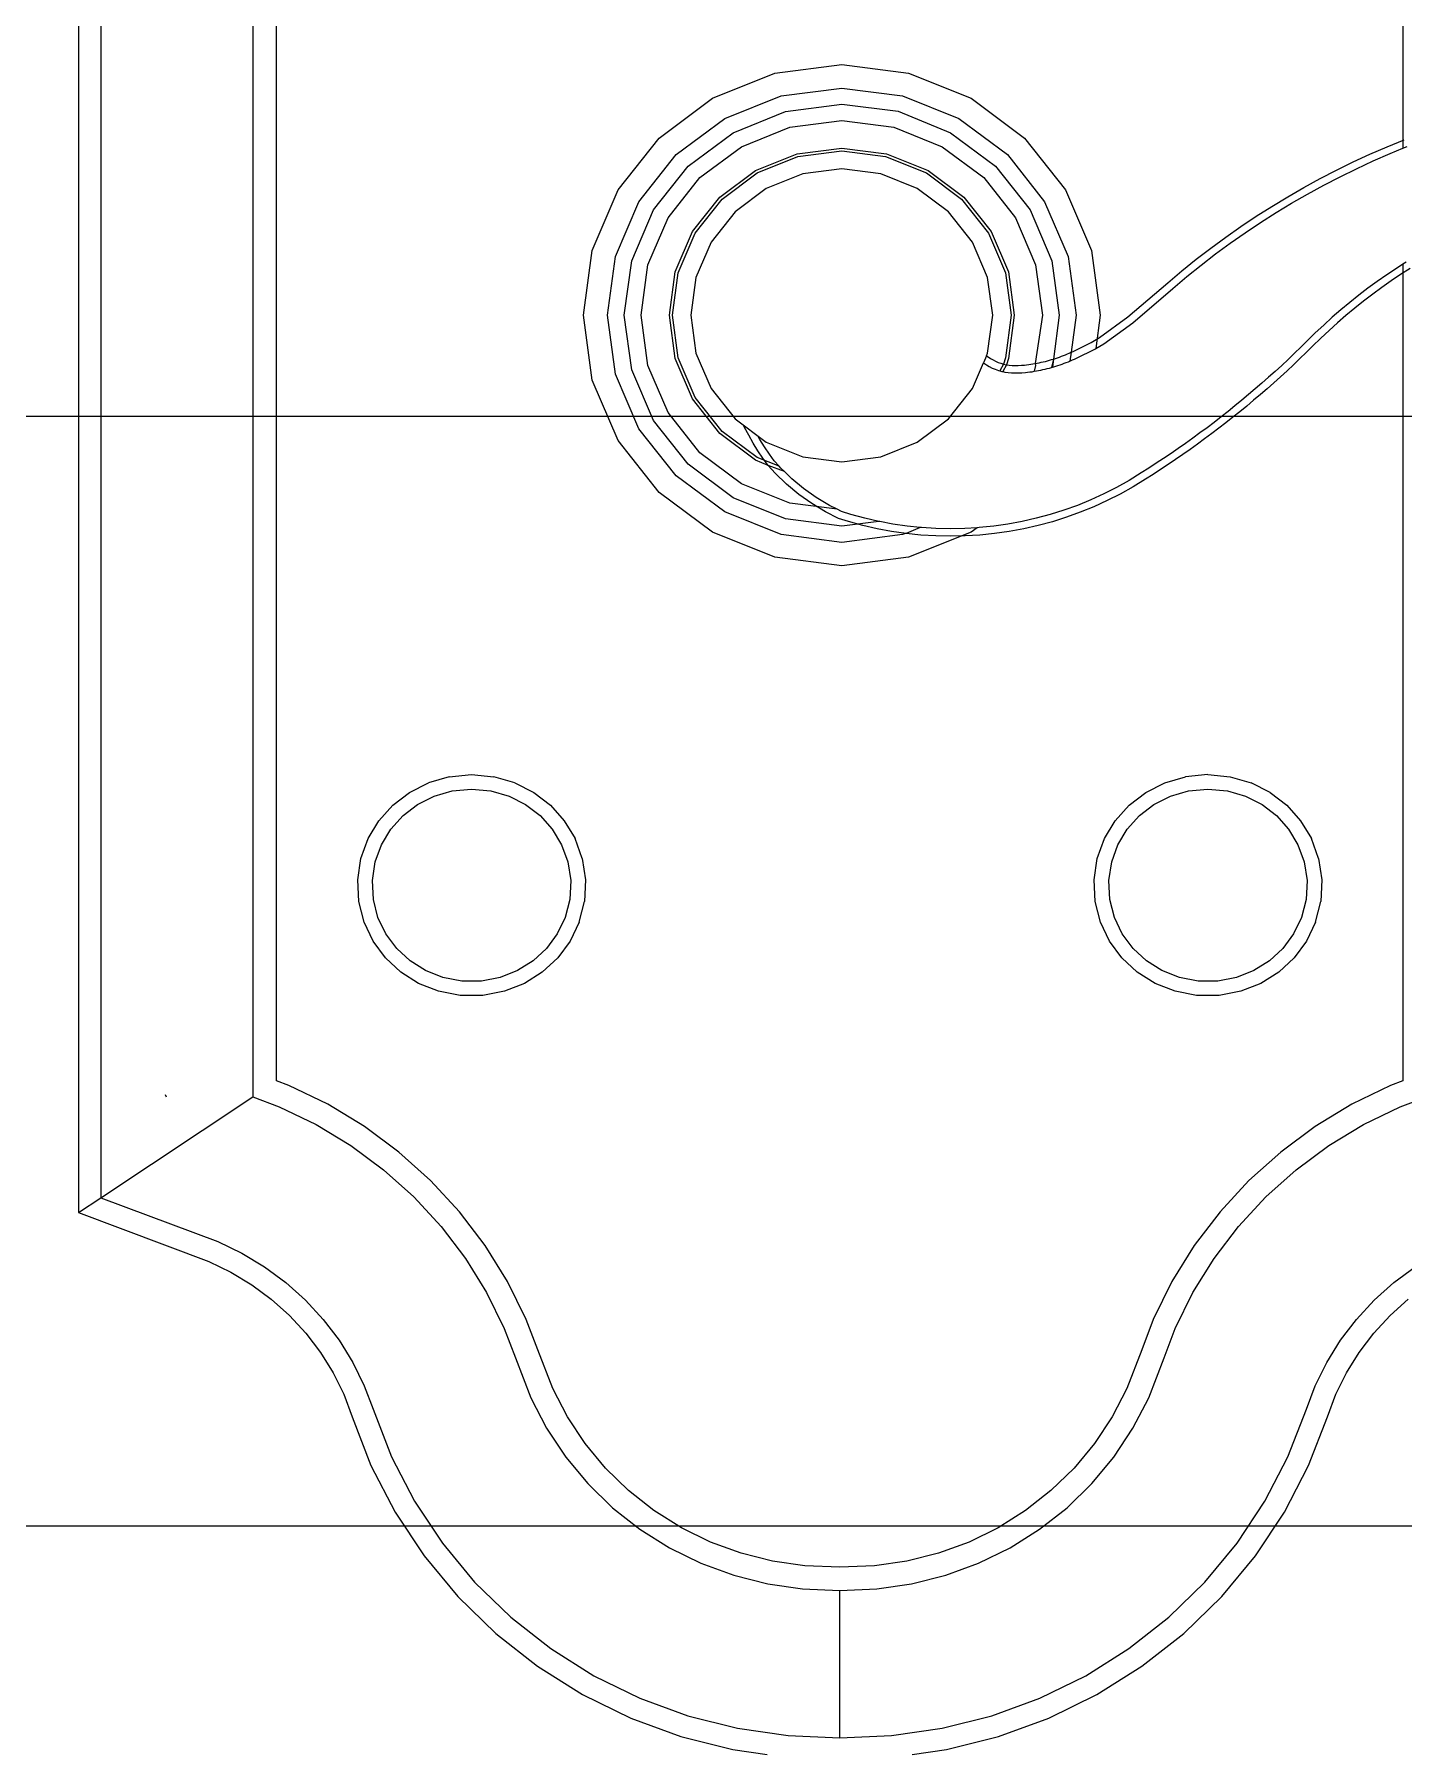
# Model space of a CAD drawing. Header units: inches. Extents: x -5142662 to -4941318, y -3361958 to -3160563.
# Drawn here: x -5011254.201 to -5011251.734, y -3261591.621 to -3261588.521 of the extents above; entities that cross this region are included whole.
import ezdxf

# ---------------------------------------------------------------- set-up
doc = ezdxf.new("R2010")
doc.units = ezdxf.units.IN
doc.header["$LTSCALE"] = 2
doc.header["$MEASUREMENT"] = 0
doc.layers.get('0').update_dxf_attribs({"linetype": 'CONTINUOUS'})
doc.layers.add('window', color=4, linetype='CONTINUOUS', lineweight=13)

msp = doc.modelspace()

# ---------------------------------------------------------------- linework, layer by layer
at = {"ltscale": 0.5}
for p, q in [((-5011631.4351, -3261589.2089), (-5011206.7568, -3261589.2089)), ((-5011609.5154, -3261591.2089), (-5011206.7568, -3261591.2089))]:
    msp.add_line(p, q, dxfattribs=at)
at = {"layer": 'window'}
for p, q in [((-5011254.1213, -3261582.423), (-5011254.1213, -3261590.6446)), ((-5011254.0809, -3261582.4499), (-5011254.0809, -3261590.6177)), ((-5011253.8075, -3261582.6317), (-5011253.8075, -3261590.4359)), ((-5011253.7645, -3261590.4073), (-5011253.7645, -3261582.6603)), ((-5011251.735, -3261582.6603), (-5011251.735, -3261588.7264)), ((-5011252.8666, -3261588.591), (-5011252.7461, -3261588.5756)), ((-5011252.7461, -3261588.5756), (-5011252.6256, -3261588.591)), ((-5011252.9789, -3261588.6361), (-5011252.8666, -3261588.591)), ((-5011252.6256, -3261588.591), (-5011252.5132, -3261588.6361)), ((-5011253.0753, -3261588.7079), (-5011252.9789, -3261588.6361)), ((-5011252.9571, -3261588.6727), (-5011252.8553, -3261588.6318)), ((-5011252.8553, -3261588.6318), (-5011252.7461, -3261588.6179)), ((-5011252.7461, -3261588.6179), (-5011252.6368, -3261588.6318)), ((-5011252.6368, -3261588.6318), (-5011252.5351, -3261588.6727)), ((-5011252.5132, -3261588.6361), (-5011252.4168, -3261588.7079)), ((-5011252.9419, -3261588.6983), (-5011252.8474, -3261588.6603)), ((-5011252.8474, -3261588.6603), (-5011252.7461, -3261588.6467)), ((-5011252.7461, -3261588.6467), (-5011252.6445, -3261588.6597)), ((-5011252.6445, -3261588.6597), (-5011252.5503, -3261588.6983)), ((-5011253.0445, -3261588.7378), (-5011252.9571, -3261588.6727)), ((-5011253.023, -3261588.7587), (-5011252.9419, -3261588.6983)), ((-5011252.9268, -3261588.7235), (-5011252.8396, -3261588.6885)), ((-5011252.8396, -3261588.6885), (-5011252.7461, -3261588.6765)), ((-5011252.7461, -3261588.6765), (-5011252.6525, -3261588.6885)), ((-5011252.6525, -3261588.6885), (-5011252.5653, -3261588.7235)), ((-5011252.5503, -3261588.6983), (-5011252.4692, -3261588.7587)), ((-5011252.5351, -3261588.6727), (-5011252.4477, -3261588.7378)), ((-5011253.1493, -3261588.8014), (-5011253.0753, -3261588.7079)), ((-5011253.0017, -3261588.7793), (-5011252.9268, -3261588.7235)), ((-5011252.8265, -3261588.7362), (-5011252.7461, -3261588.7259)), ((-5011252.8251, -3261588.7413), (-5011252.7461, -3261588.7312)), ((-5011252.7461, -3261588.7259), (-5011252.6657, -3261588.7362)), ((-5011252.7461, -3261588.7312), (-5011252.6671, -3261588.7413)), ((-5011252.5653, -3261588.7235), (-5011252.4904, -3261588.7793)), ((-5011252.4168, -3261588.7079), (-5011252.3428, -3261588.8014)), ((-5011251.7944, -3261588.737), (-5011251.7637, -3261588.7236)), ((-5011251.7637, -3261588.7236), (-5011251.7327, -3261588.7109)), ((-5011251.7581, -3261588.736), (-5011251.735, -3261588.7264)), ((-5011251.735, -3261588.7264), (-5011251.7274, -3261588.7234)), ((-5011253.1116, -3261588.8226), (-5011253.0445, -3261588.7378)), ((-5011253.0852, -3261588.8373), (-5011253.023, -3261588.7587)), ((-5011252.9014, -3261588.7663), (-5011252.8265, -3261588.7362)), ((-5011252.8987, -3261588.7709), (-5011252.8251, -3261588.7413)), ((-5011252.6671, -3261588.7413), (-5011252.5935, -3261588.7709)), ((-5011252.6657, -3261588.7362), (-5011252.5907, -3261588.7663)), ((-5011252.4692, -3261588.7587), (-5011252.4069, -3261588.8373)), ((-5011252.4477, -3261588.7378), (-5011252.3806, -3261588.8226)), ((-5011251.8548, -3261588.7658), (-5011251.8247, -3261588.7511)), ((-5011251.8483, -3261588.7777), (-5011251.8186, -3261588.7632)), ((-5011251.8247, -3261588.7511), (-5011251.7944, -3261588.737)), ((-5011251.8186, -3261588.7632), (-5011251.7885, -3261588.7492)), ((-5011251.7885, -3261588.7492), (-5011251.7581, -3261588.736)), ((-5011253.0592, -3261588.8519), (-5011253.0017, -3261588.7793)), ((-5011252.9658, -3261588.8142), (-5011252.9014, -3261588.7663)), ((-5011252.9619, -3261588.818), (-5011252.8987, -3261588.7709)), ((-5011252.8165, -3261588.7724), (-5011252.8821, -3261588.7987)), ((-5011252.7461, -3261588.7634), (-5011252.8165, -3261588.7724)), ((-5011252.6757, -3261588.7724), (-5011252.7461, -3261588.7634)), ((-5011252.61, -3261588.7987), (-5011252.6757, -3261588.7724)), ((-5011252.5935, -3261588.7709), (-5011252.5303, -3261588.818)), ((-5011252.5907, -3261588.7663), (-5011252.5264, -3261588.8142)), ((-5011252.4904, -3261588.7793), (-5011252.433, -3261588.8519)), ((-5011251.9138, -3261588.7972), (-5011251.8844, -3261588.7811)), ((-5011251.9068, -3261588.8088), (-5011251.8778, -3261588.793)), ((-5011251.8844, -3261588.7811), (-5011251.8548, -3261588.7658)), ((-5011251.8778, -3261588.793), (-5011251.8483, -3261588.7777)), ((-5011253.1958, -3261588.9104), (-5011253.1493, -3261588.8014)), ((-5011253.1537, -3261588.9213), (-5011253.1116, -3261588.8226)), ((-5011253.0151, -3261588.8766), (-5011252.9658, -3261588.8142)), ((-5011253.0103, -3261588.8793), (-5011252.9619, -3261588.818)), ((-5011252.8821, -3261588.7987), (-5011252.9384, -3261588.8407)), ((-5011252.5537, -3261588.8407), (-5011252.61, -3261588.7987)), ((-5011252.5303, -3261588.818), (-5011252.4818, -3261588.8793)), ((-5011252.5264, -3261588.8142), (-5011252.477, -3261588.8766)), ((-5011252.3806, -3261588.8226), (-5011252.3384, -3261588.9213)), ((-5011252.3428, -3261588.8014), (-5011252.2963, -3261588.9104)), ((-5011251.9712, -3261588.8311), (-5011251.9427, -3261588.8138)), ((-5011251.9427, -3261588.8138), (-5011251.9138, -3261588.7972)), ((-5011251.9355, -3261588.8253), (-5011251.9068, -3261588.8088)), ((-5011253.1243, -3261588.929), (-5011253.0852, -3261588.8373)), ((-5011253.0953, -3261588.9365), (-5011253.0592, -3261588.8519)), ((-5011252.9384, -3261588.8407), (-5011252.9817, -3261588.8953)), ((-5011252.5105, -3261588.8953), (-5011252.5537, -3261588.8407)), ((-5011252.433, -3261588.8519), (-5011252.3968, -3261588.9365)), ((-5011252.4069, -3261588.8373), (-5011252.3678, -3261588.929)), ((-5011252.0271, -3261588.8675), (-5011251.9994, -3261588.849)), ((-5011251.9994, -3261588.849), (-5011251.9712, -3261588.8311)), ((-5011251.9916, -3261588.8602), (-5011251.9637, -3261588.8424)), ((-5011251.9637, -3261588.8424), (-5011251.9355, -3261588.8253)), ((-5011253.0462, -3261588.9493), (-5011253.0151, -3261588.8766)), ((-5011253.0408, -3261588.9507), (-5011253.0103, -3261588.8793)), ((-5011252.4818, -3261588.8793), (-5011252.4513, -3261588.9507)), ((-5011252.477, -3261588.8766), (-5011252.446, -3261588.9493)), ((-5011252.0812, -3261588.9062), (-5011252.0544, -3261588.8865)), ((-5011252.0544, -3261588.8865), (-5011252.0271, -3261588.8675)), ((-5011252.0461, -3261588.8974), (-5011252.0191, -3261588.8785)), ((-5011252.0191, -3261588.8785), (-5011251.9916, -3261588.8602)), ((-5011253.2117, -3261589.0273), (-5011253.1958, -3261588.9104)), ((-5011252.9817, -3261588.8953), (-5011253.0088, -3261588.959)), ((-5011252.4833, -3261588.959), (-5011252.5105, -3261588.8953)), ((-5011252.2963, -3261588.9104), (-5011252.2804, -3261589.0273)), ((-5011252.1076, -3261588.9265), (-5011252.0812, -3261588.9062)), ((-5011252.0988, -3261588.937), (-5011252.0727, -3261588.9169)), ((-5011252.0727, -3261588.9169), (-5011252.0461, -3261588.8974)), ((-5011253.1681, -3261589.0273), (-5011253.1537, -3261588.9213)), ((-5011253.1384, -3261589.0273), (-5011253.1243, -3261588.929)), ((-5011253.1076, -3261589.0273), (-5011253.0953, -3261588.9365)), ((-5011252.3968, -3261588.9365), (-5011252.3845, -3261589.0273)), ((-5011252.3678, -3261588.929), (-5011252.3545, -3261589.0273)), ((-5011252.3384, -3261588.9213), (-5011252.324, -3261589.0273)), ((-5011252.1588, -3261588.9687), (-5011252.1335, -3261588.9473)), ((-5011252.1335, -3261588.9473), (-5011252.1076, -3261588.9265)), ((-5011252.1245, -3261588.9576), (-5011252.0988, -3261588.937)), ((-5011251.7469, -3261588.9428), (-5011251.7642, -3261588.9544)), ((-5011251.735, -3261588.9351), (-5011251.7469, -3261588.9428)), ((-5011251.7218, -3261588.9428), (-5011251.7391, -3261588.9539)), ((-5011251.7294, -3261588.9315), (-5011251.735, -3261588.9351)), ((-5011251.735, -3261588.9351), (-5011251.735, -3261590.4073)), ((-5011253.0567, -3261589.0273), (-5011253.0462, -3261588.9493)), ((-5011253.0512, -3261589.0273), (-5011253.0408, -3261588.9507)), ((-5011253.0088, -3261588.959), (-5011253.0181, -3261589.0273)), ((-5011252.474, -3261589.0273), (-5011252.4833, -3261588.959)), ((-5011252.4513, -3261588.9507), (-5011252.4409, -3261589.0273)), ((-5011252.446, -3261588.9493), (-5011252.4354, -3261589.0273)), ((-5011252.2305, -3261589.0304), (-5011252.1588, -3261588.9687)), ((-5011252.2217, -3261589.0409), (-5011252.1497, -3261588.9788)), ((-5011252.1497, -3261588.9788), (-5011252.1245, -3261588.9576)), ((-5011251.798, -3261588.9786), (-5011251.8145, -3261588.9912)), ((-5011251.7812, -3261588.9663), (-5011251.798, -3261588.9786)), ((-5011251.773, -3261588.9772), (-5011251.7895, -3261588.9893)), ((-5011251.7642, -3261588.9544), (-5011251.7812, -3261588.9663)), ((-5011251.7562, -3261588.9654), (-5011251.773, -3261588.9772)), ((-5011251.7391, -3261588.9539), (-5011251.7562, -3261588.9654)), ((-5011251.8308, -3261589.0042), (-5011251.8467, -3261589.0174)), ((-5011251.8145, -3261588.9912), (-5011251.8308, -3261589.0042)), ((-5011251.8058, -3261589.0017), (-5011251.8218, -3261589.0145)), ((-5011251.7895, -3261588.9893), (-5011251.8058, -3261589.0017)), ((-5011253.1958, -3261589.1442), (-5011253.2117, -3261589.0273)), ((-5011253.1537, -3261589.1332), (-5011253.1681, -3261589.0273)), ((-5011253.1243, -3261589.1256), (-5011253.1384, -3261589.0273)), ((-5011253.0953, -3261589.1181), (-5011253.1076, -3261589.0273)), ((-5011253.0462, -3261589.1053), (-5011253.0567, -3261589.0273)), ((-5011253.0408, -3261589.1039), (-5011253.0512, -3261589.0273)), ((-5011253.0181, -3261589.0273), (-5011253.0088, -3261589.0956)), ((-5011252.4833, -3261589.0956), (-5011252.474, -3261589.0273)), ((-5011252.4409, -3261589.0273), (-5011252.4513, -3261589.1039)), ((-5011252.4354, -3261589.0273), (-5011252.446, -3261589.1053)), ((-5011252.3845, -3261589.0273), (-5011252.3979, -3261589.1144)), ((-5011252.3545, -3261589.0273), (-5011252.3647, -3261589.1062)), ((-5011252.324, -3261589.0273), (-5011252.3327, -3261589.0941)), ((-5011252.2804, -3261589.0273), (-5011252.2886, -3261589.0873)), ((-5011252.2818, -3261589.0676), (-5011252.2305, -3261589.0304)), ((-5011252.2741, -3261589.0789), (-5011252.2217, -3261589.0409)), ((-5011251.8624, -3261589.031), (-5011251.8778, -3261589.0449)), ((-5011251.853, -3261589.041), (-5011251.8682, -3261589.0547)), ((-5011251.8467, -3261589.0174), (-5011251.8624, -3261589.031)), ((-5011251.8376, -3261589.0276), (-5011251.853, -3261589.041)), ((-5011251.8218, -3261589.0145), (-5011251.8376, -3261589.0276)), ((-5011252.297, -3261589.0765), (-5011252.2818, -3261589.0676)), ((-5011251.8929, -3261589.0591), (-5011251.9077, -3261589.0736)), ((-5011251.8831, -3261589.0687), (-5011251.8978, -3261589.083)), ((-5011251.8778, -3261589.0449), (-5011251.8929, -3261589.0591)), ((-5011251.8682, -3261589.0547), (-5011251.8831, -3261589.0687)), ((-5011253.0103, -3261589.1753), (-5011253.0408, -3261589.1039)), ((-5011253.0088, -3261589.0956), (-5011252.9817, -3261589.1592)), ((-5011252.4853, -3261589.1002), (-5011252.4905, -3261589.1133)), ((-5011252.4853, -3261589.1002), (-5011252.4833, -3261589.0956)), ((-5011252.4853, -3261589.1002), (-5011252.4822, -3261589.1025)), ((-5011252.4822, -3261589.1025), (-5011252.478, -3261589.1053)), ((-5011252.4513, -3261589.1039), (-5011252.4545, -3261589.1153)), ((-5011252.361, -3261589.1051), (-5011252.3574, -3261589.1039)), ((-5011252.3574, -3261589.1039), (-5011252.3539, -3261589.1026)), ((-5011252.3539, -3261589.1026), (-5011252.3503, -3261589.1013)), ((-5011252.3503, -3261589.1013), (-5011252.3467, -3261589.1)), ((-5011252.3467, -3261589.1), (-5011252.3432, -3261589.0986)), ((-5011252.3432, -3261589.0986), (-5011252.3397, -3261589.0971)), ((-5011252.3397, -3261589.0971), (-5011252.3362, -3261589.0956)), ((-5011252.3362, -3261589.0956), (-5011252.3327, -3261589.0941)), ((-5011252.3327, -3261589.0941), (-5011252.3353, -3261589.1099)), ((-5011252.3327, -3261589.0941), (-5011252.3294, -3261589.0925)), ((-5011252.3294, -3261589.0925), (-5011252.297, -3261589.0765)), ((-5011252.3232, -3261589.1046), (-5011252.2903, -3261589.0883)), ((-5011252.2903, -3261589.0883), (-5011252.2886, -3261589.0873)), ((-5011252.2886, -3261589.0873), (-5011252.2741, -3261589.0789)), ((-5011251.9304, -3261589.0958), (-5011251.9419, -3261589.1068)), ((-5011251.919, -3261589.0848), (-5011251.9304, -3261589.0958)), ((-5011251.9091, -3261589.0942), (-5011251.9206, -3261589.1054)), ((-5011251.9077, -3261589.0736), (-5011251.919, -3261589.0848)), ((-5011251.8978, -3261589.083), (-5011251.9091, -3261589.0942)), ((-5011253.1116, -3261589.232), (-5011253.1537, -3261589.1332)), ((-5011253.0852, -3261589.2172), (-5011253.1243, -3261589.1256)), ((-5011253.0592, -3261589.2027), (-5011253.0953, -3261589.1181)), ((-5011253.0151, -3261589.178), (-5011253.0462, -3261589.1053)), ((-5011252.5105, -3261589.1592), (-5011252.4905, -3261589.1133)), ((-5011252.4905, -3261589.1133), (-5011252.4855, -3261589.1167)), ((-5011252.4855, -3261589.1167), (-5011252.4804, -3261589.1197)), ((-5011252.4804, -3261589.1197), (-5011252.475, -3261589.1224)), ((-5011252.478, -3261589.1053), (-5011252.4736, -3261589.1079)), ((-5011252.475, -3261589.1224), (-5011252.4695, -3261589.1247)), ((-5011252.4736, -3261589.1079), (-5011252.469, -3261589.1102)), ((-5011252.4695, -3261589.1247), (-5011252.4638, -3261589.1267)), ((-5011252.469, -3261589.1102), (-5011252.4643, -3261589.1122)), ((-5011252.4643, -3261589.1122), (-5011252.4595, -3261589.1139)), ((-5011252.4638, -3261589.1267), (-5011252.4613, -3261589.1274)), ((-5011252.4545, -3261589.1153), (-5011252.4613, -3261589.1274)), ((-5011252.4613, -3261589.1274), (-5011252.458, -3261589.1284)), ((-5011252.4595, -3261589.1139), (-5011252.4545, -3261589.1153)), ((-5011252.458, -3261589.1284), (-5011252.456, -3261589.1288)), ((-5011252.4495, -3261589.1164), (-5011252.456, -3261589.1288)), ((-5011252.456, -3261589.1288), (-5011252.4521, -3261589.1297)), ((-5011252.4545, -3261589.1153), (-5011252.4495, -3261589.1164)), ((-5011252.4521, -3261589.1297), (-5011252.4462, -3261589.1306)), ((-5011252.446, -3261589.1053), (-5011252.4495, -3261589.1164)), ((-5011252.4495, -3261589.1164), (-5011252.4444, -3261589.1172)), ((-5011252.4462, -3261589.1306), (-5011252.4402, -3261589.1311)), ((-5011252.4444, -3261589.1172), (-5011252.4393, -3261589.1177)), ((-5011252.4402, -3261589.1311), (-5011252.4341, -3261589.1313)), ((-5011252.4393, -3261589.1177), (-5011252.4342, -3261589.1178)), ((-5011252.4342, -3261589.1178), (-5011252.4284, -3261589.1176)), ((-5011252.4341, -3261589.1313), (-5011252.4281, -3261589.1311)), ((-5011252.4284, -3261589.1176), (-5011252.4223, -3261589.1175)), ((-5011252.4281, -3261589.1311), (-5011252.4217, -3261589.131)), ((-5011252.4223, -3261589.1175), (-5011252.4166, -3261589.1171)), ((-5011252.4217, -3261589.131), (-5011252.4152, -3261589.1305)), ((-5011252.4166, -3261589.1171), (-5011252.413, -3261589.1167)), ((-5011252.4152, -3261589.1305), (-5011252.4112, -3261589.1301)), ((-5011252.413, -3261589.1167), (-5011252.4092, -3261589.1162)), ((-5011252.4112, -3261589.1301), (-5011252.4073, -3261589.1295)), ((-5011252.4092, -3261589.1162), (-5011252.4055, -3261589.1156)), ((-5011252.4073, -3261589.1295), (-5011252.4033, -3261589.129)), ((-5011252.4055, -3261589.1156), (-5011252.4017, -3261589.115)), ((-5011252.4033, -3261589.129), (-5011252.4014, -3261589.1286)), ((-5011252.4017, -3261589.115), (-5011252.3979, -3261589.1144)), ((-5011252.4014, -3261589.1286), (-5011252.3993, -3261589.1283)), ((-5011252.3968, -3261589.1181), (-5011252.3993, -3261589.1283)), ((-5011252.3993, -3261589.1283), (-5011252.3954, -3261589.1276)), ((-5011252.3979, -3261589.1144), (-5011252.3942, -3261589.1137)), ((-5011252.3979, -3261589.1144), (-5011252.3968, -3261589.1181)), ((-5011252.3954, -3261589.1276), (-5011252.3915, -3261589.1269)), ((-5011252.3942, -3261589.1137), (-5011252.3905, -3261589.1129)), ((-5011252.3915, -3261589.1269), (-5011252.3875, -3261589.1261)), ((-5011252.3905, -3261589.1129), (-5011252.3867, -3261589.1121)), ((-5011252.3875, -3261589.1261), (-5011252.3836, -3261589.1253)), ((-5011252.3867, -3261589.1121), (-5011252.383, -3261589.1113)), ((-5011252.3836, -3261589.1253), (-5011252.3797, -3261589.1244)), ((-5011252.383, -3261589.1113), (-5011252.3793, -3261589.1104)), ((-5011252.3797, -3261589.1244), (-5011252.3758, -3261589.1234)), ((-5011252.3793, -3261589.1104), (-5011252.3756, -3261589.1094)), ((-5011252.3758, -3261589.1234), (-5011252.372, -3261589.1224)), ((-5011252.3756, -3261589.1094), (-5011252.372, -3261589.1084)), ((-5011252.372, -3261589.1084), (-5011252.3683, -3261589.1073)), ((-5011252.372, -3261589.1224), (-5011252.3681, -3261589.1213)), ((-5011252.3683, -3261589.1073), (-5011252.3647, -3261589.1062)), ((-5011252.3647, -3261589.1062), (-5011252.3681, -3261589.1213)), ((-5011252.3681, -3261589.1213), (-5011252.3664, -3261589.1209)), ((-5011252.3647, -3261589.1062), (-5011252.3664, -3261589.1209)), ((-5011252.3664, -3261589.1209), (-5011252.3643, -3261589.1202)), ((-5011252.3647, -3261589.1062), (-5011252.361, -3261589.1051)), ((-5011252.3643, -3261589.1202), (-5011252.3604, -3261589.1191)), ((-5011252.3604, -3261589.1191), (-5011252.3566, -3261589.1179)), ((-5011252.3566, -3261589.1179), (-5011252.3528, -3261589.1166)), ((-5011252.3528, -3261589.1166), (-5011252.349, -3261589.1153)), ((-5011252.349, -3261589.1153), (-5011252.3453, -3261589.1139)), ((-5011252.3453, -3261589.1139), (-5011252.3416, -3261589.1125)), ((-5011252.3416, -3261589.1125), (-5011252.3378, -3261589.111)), ((-5011252.3378, -3261589.111), (-5011252.3353, -3261589.1099)), ((-5011252.3353, -3261589.1099), (-5011252.3342, -3261589.1095)), ((-5011252.3342, -3261589.1095), (-5011252.3305, -3261589.1079)), ((-5011252.3305, -3261589.1079), (-5011252.3268, -3261589.1063)), ((-5011252.3268, -3261589.1063), (-5011252.3232, -3261589.1046)), ((-5011251.9652, -3261589.1284), (-5011251.9771, -3261589.1391)), ((-5011251.9535, -3261589.1177), (-5011251.9652, -3261589.1284)), ((-5011251.9439, -3261589.1274), (-5011251.9557, -3261589.1383)), ((-5011251.9419, -3261589.1068), (-5011251.9535, -3261589.1177)), ((-5011251.9322, -3261589.1165), (-5011251.9439, -3261589.1274)), ((-5011251.9206, -3261589.1054), (-5011251.9322, -3261589.1165)), ((-5011253.1493, -3261589.2531), (-5011253.1958, -3261589.1442)), ((-5011252.9817, -3261589.1592), (-5011252.9384, -3261589.2139)), ((-5011252.5537, -3261589.2139), (-5011252.5105, -3261589.1592)), ((-5011252.001, -3261589.1601), (-5011252.0131, -3261589.1704)), ((-5011251.989, -3261589.1496), (-5011252.001, -3261589.1601)), ((-5011251.9797, -3261589.1597), (-5011251.9918, -3261589.1702)), ((-5011251.9771, -3261589.1391), (-5011251.989, -3261589.1496)), ((-5011251.9676, -3261589.149), (-5011251.9797, -3261589.1597)), ((-5011251.9557, -3261589.1383), (-5011251.9676, -3261589.149)), ((-5011252.9658, -3261589.2404), (-5011253.0151, -3261589.178)), ((-5011252.9619, -3261589.2366), (-5011253.0103, -3261589.1753)), ((-5011252.0377, -3261589.1907), (-5011252.0501, -3261589.2007)), ((-5011252.0254, -3261589.1806), (-5011252.0377, -3261589.1907)), ((-5011252.0164, -3261589.1909), (-5011252.0288, -3261589.2011)), ((-5011252.0131, -3261589.1704), (-5011252.0254, -3261589.1806)), ((-5011252.004, -3261589.1806), (-5011252.0164, -3261589.1909)), ((-5011251.9918, -3261589.1702), (-5011252.004, -3261589.1806)), ((-5011253.023, -3261589.2959), (-5011253.0852, -3261589.2172)), ((-5011253.0017, -3261589.2753), (-5011253.0592, -3261589.2027)), ((-5011252.9384, -3261589.2139), (-5011252.8821, -3261589.2558)), ((-5011252.9211, -3261589.2294), (-5011252.9231, -3261589.2253)), ((-5011252.61, -3261589.2558), (-5011252.5537, -3261589.2139)), ((-5011252.0753, -3261589.2204), (-5011252.088, -3261589.23)), ((-5011252.0627, -3261589.2106), (-5011252.0753, -3261589.2204)), ((-5011252.0539, -3261589.2211), (-5011252.0667, -3261589.2309)), ((-5011252.0501, -3261589.2007), (-5011252.0627, -3261589.2106)), ((-5011252.0413, -3261589.2111), (-5011252.0539, -3261589.2211)), ((-5011252.0288, -3261589.2011), (-5011252.0413, -3261589.2111)), ((-5011253.0753, -3261589.3467), (-5011253.1493, -3261589.2531)), ((-5011253.0445, -3261589.3168), (-5011253.1116, -3261589.232)), ((-5011252.9014, -3261589.2883), (-5011252.9658, -3261589.2404)), ((-5011252.8987, -3261589.2837), (-5011252.9619, -3261589.2366)), ((-5011252.9136, -3261589.2437), (-5011252.9211, -3261589.2294)), ((-5011252.9056, -3261589.2578), (-5011252.9136, -3261589.2437)), ((-5011252.8971, -3261589.2716), (-5011252.9056, -3261589.2578)), ((-5011252.8936, -3261589.2511), (-5011252.8973, -3261589.2445)), ((-5011252.8853, -3261589.2644), (-5011252.8936, -3261589.2511)), ((-5011252.8821, -3261589.2558), (-5011252.8165, -3261589.2822)), ((-5011252.6757, -3261589.2822), (-5011252.61, -3261589.2558)), ((-5011252.1267, -3261589.2582), (-5011252.1398, -3261589.2674)), ((-5011252.1137, -3261589.2489), (-5011252.1267, -3261589.2582)), ((-5011252.1008, -3261589.2395), (-5011252.1137, -3261589.2489)), ((-5011252.0924, -3261589.2503), (-5011252.1054, -3261589.2598)), ((-5011252.088, -3261589.23), (-5011252.1008, -3261589.2395)), ((-5011252.0795, -3261589.2407), (-5011252.0924, -3261589.2503)), ((-5011252.0667, -3261589.2309), (-5011252.0795, -3261589.2407)), ((-5011252.9268, -3261589.331), (-5011253.0017, -3261589.2753)), ((-5011252.8789, -3261589.2979), (-5011252.9014, -3261589.2883)), ((-5011252.859, -3261589.2996), (-5011252.8987, -3261589.2837)), ((-5011252.8881, -3261589.2851), (-5011252.8971, -3261589.2716)), ((-5011252.8789, -3261589.2979), (-5011252.8881, -3261589.2851)), ((-5011252.8766, -3261589.2775), (-5011252.8853, -3261589.2644)), ((-5011252.8679, -3261589.2896), (-5011252.8766, -3261589.2775)), ((-5011252.859, -3261589.2996), (-5011252.8679, -3261589.2896)), ((-5011252.8165, -3261589.2822), (-5011252.7461, -3261589.2912)), ((-5011252.7461, -3261589.2912), (-5011252.6757, -3261589.2822)), ((-5011252.1662, -3261589.2854), (-5011252.1795, -3261589.2942)), ((-5011252.1529, -3261589.2765), (-5011252.1662, -3261589.2854)), ((-5011252.1449, -3261589.2875), (-5011252.1583, -3261589.2965)), ((-5011252.1398, -3261589.2674), (-5011252.1529, -3261589.2765)), ((-5011252.1317, -3261589.2784), (-5011252.1449, -3261589.2875)), ((-5011252.1185, -3261589.2691), (-5011252.1317, -3261589.2784)), ((-5011252.1054, -3261589.2598), (-5011252.1185, -3261589.2691)), ((-5011252.9571, -3261589.3818), (-5011253.0445, -3261589.3168)), ((-5011252.9419, -3261589.3563), (-5011253.023, -3261589.2959)), ((-5011252.8664, -3261589.3119), (-5011252.8789, -3261589.2979)), ((-5011252.8495, -3261589.3091), (-5011252.8789, -3261589.2979)), ((-5011252.8457, -3261589.3318), (-5011252.8664, -3261589.3119)), ((-5011252.8562, -3261589.3027), (-5011252.859, -3261589.2996)), ((-5011252.8495, -3261589.3091), (-5011252.8562, -3261589.3027)), ((-5011252.8363, -3261589.3219), (-5011252.8495, -3261589.3091)), ((-5011252.2065, -3261589.3114), (-5011252.2284, -3261589.325)), ((-5011252.193, -3261589.3029), (-5011252.2065, -3261589.3114)), ((-5011252.1853, -3261589.3141), (-5011252.1989, -3261589.3228)), ((-5011252.1795, -3261589.2942), (-5011252.193, -3261589.3029)), ((-5011252.1718, -3261589.3054), (-5011252.1853, -3261589.3141)), ((-5011252.1583, -3261589.2965), (-5011252.1718, -3261589.3054)), ((-5011252.9789, -3261589.4185), (-5011253.0753, -3261589.3467)), ((-5011252.8396, -3261589.3661), (-5011252.9268, -3261589.331)), ((-5011252.8236, -3261589.3501), (-5011252.8457, -3261589.3318)), ((-5011252.8149, -3261589.3395), (-5011252.8363, -3261589.3219)), ((-5011252.8, -3261589.3668), (-5011252.8236, -3261589.3501)), ((-5011252.7923, -3261589.3556), (-5011252.8149, -3261589.3395)), ((-5011252.274, -3261589.3493), (-5011252.2976, -3261589.3601)), ((-5011252.251, -3261589.3376), (-5011252.274, -3261589.3493)), ((-5011252.2443, -3261589.3495), (-5011252.2678, -3261589.3614)), ((-5011252.2284, -3261589.325), (-5011252.251, -3261589.3376)), ((-5011252.2212, -3261589.3365), (-5011252.2443, -3261589.3495)), ((-5011252.1989, -3261589.3228), (-5011252.2212, -3261589.3365)), ((-5011252.8553, -3261589.4227), (-5011252.9571, -3261589.3818)), ((-5011252.8474, -3261589.3942), (-5011252.9419, -3261589.3563)), ((-5011252.7544, -3261589.377), (-5011252.8396, -3261589.3661)), ((-5011252.7753, -3261589.3817), (-5011252.8, -3261589.3668)), ((-5011252.7684, -3261589.3699), (-5011252.7923, -3261589.3556)), ((-5011252.7519, -3261589.3934), (-5011252.7753, -3261589.3817)), ((-5011252.7544, -3261589.377), (-5011252.7684, -3261589.3699)), ((-5011252.7465, -3261589.3809), (-5011252.7544, -3261589.377)), ((-5011252.7299, -3261589.3862), (-5011252.7465, -3261589.3809)), ((-5011252.346, -3261589.3787), (-5011252.3707, -3261589.3865)), ((-5011252.3216, -3261589.3699), (-5011252.346, -3261589.3787)), ((-5011252.3164, -3261589.3825), (-5011252.3414, -3261589.3915)), ((-5011252.2976, -3261589.3601), (-5011252.3216, -3261589.3699)), ((-5011252.2919, -3261589.3724), (-5011252.3164, -3261589.3825)), ((-5011252.2678, -3261589.3614), (-5011252.2919, -3261589.3724)), ((-5011252.7461, -3261589.4072), (-5011252.8474, -3261589.3942)), ((-5011252.7339, -3261589.3991), (-5011252.7519, -3261589.3934)), ((-5011252.6795, -3261589.3988), (-5011252.7461, -3261589.4072)), ((-5011252.7083, -3261589.4061), (-5011252.7339, -3261589.3991)), ((-5011252.7048, -3261589.393), (-5011252.7299, -3261589.3862)), ((-5011252.6824, -3261589.412), (-5011252.7083, -3261589.4061)), ((-5011252.6795, -3261589.3988), (-5011252.7048, -3261589.393)), ((-5011252.6563, -3261589.4169), (-5011252.6824, -3261589.412)), ((-5011252.6777, -3261589.3992), (-5011252.6795, -3261589.3988)), ((-5011252.654, -3261589.4036), (-5011252.6777, -3261589.3992)), ((-5011252.6282, -3261589.4073), (-5011252.654, -3261589.4036)), ((-5011252.6046, -3261589.4098), (-5011252.63, -3261589.4207)), ((-5011252.6046, -3261589.4098), (-5011252.6282, -3261589.4073)), ((-5011252.6023, -3261589.41), (-5011252.6046, -3261589.4098)), ((-5011252.5764, -3261589.4116), (-5011252.6023, -3261589.41)), ((-5011252.5503, -3261589.4122), (-5011252.5764, -3261589.4116)), ((-5011252.5243, -3261589.4117), (-5011252.5503, -3261589.4122)), ((-5011252.5023, -3261589.4103), (-5011252.5243, -3261589.4117)), ((-5011252.5023, -3261589.4103), (-5011252.5132, -3261589.4185)), ((-5011252.4983, -3261589.4101), (-5011252.5023, -3261589.4103)), ((-5011252.4724, -3261589.4075), (-5011252.4983, -3261589.4101)), ((-5011252.4467, -3261589.4038), (-5011252.4724, -3261589.4075)), ((-5011252.4211, -3261589.3991), (-5011252.4467, -3261589.4038)), ((-5011252.4182, -3261589.4123), (-5011252.4444, -3261589.4171)), ((-5011252.3958, -3261589.3933), (-5011252.4211, -3261589.3991)), ((-5011252.3923, -3261589.4064), (-5011252.4182, -3261589.4123)), ((-5011252.3707, -3261589.3865), (-5011252.3958, -3261589.3933)), ((-5011252.3667, -3261589.3994), (-5011252.3923, -3261589.4064)), ((-5011252.3414, -3261589.3915), (-5011252.3667, -3261589.3994)), ((-5011252.8666, -3261589.4636), (-5011252.9789, -3261589.4185)), ((-5011252.7461, -3261589.4367), (-5011252.8553, -3261589.4227)), ((-5011252.6368, -3261589.4227), (-5011252.7461, -3261589.4367)), ((-5011252.63, -3261589.4207), (-5011252.6563, -3261589.4169)), ((-5011252.6313, -3261589.4205), (-5011252.6368, -3261589.4227)), ((-5011252.6035, -3261589.4234), (-5011252.63, -3261589.4207)), ((-5011252.5132, -3261589.4185), (-5011252.6256, -3261589.4636)), ((-5011252.5769, -3261589.4251), (-5011252.6035, -3261589.4234)), ((-5011252.5503, -3261589.4257), (-5011252.5769, -3261589.4251)), ((-5011252.5237, -3261589.4251), (-5011252.5503, -3261589.4257)), ((-5011252.4972, -3261589.4235), (-5011252.5237, -3261589.4251)), ((-5011252.4707, -3261589.4209), (-5011252.4972, -3261589.4235)), ((-5011252.4444, -3261589.4171), (-5011252.4707, -3261589.4209)), ((-5011252.7461, -3261589.479), (-5011252.8666, -3261589.4636)), ((-5011252.6256, -3261589.4636), (-5011252.7461, -3261589.479)), ((-5011253.5251, -3261589.8874), (-5011253.4909, -3261589.8701)), ((-5011253.4534, -3261589.8591), (-5011253.4909, -3261589.8701)), ((-5011253.4534, -3261589.8591), (-5011253.4132, -3261589.8553)), ((-5011253.4132, -3261589.8553), (-5011253.3729, -3261589.8591)), ((-5011253.3354, -3261589.8701), (-5011253.3729, -3261589.8591)), ((-5011253.3354, -3261589.8701), (-5011253.3012, -3261589.8874)), ((-5011252.1982, -3261589.8874), (-5011252.1641, -3261589.8701)), ((-5011252.1641, -3261589.8701), (-5011252.1265, -3261589.8591)), ((-5011252.0863, -3261589.8553), (-5011252.1265, -3261589.8591)), ((-5011252.0863, -3261589.8553), (-5011252.0461, -3261589.8591)), ((-5011252.0461, -3261589.8591), (-5011252.0085, -3261589.8701)), ((-5011251.9744, -3261589.8874), (-5011252.0085, -3261589.8701)), ((-5011253.5551, -3261589.9105), (-5011253.5251, -3261589.8874)), ((-5011253.5366, -3261589.9292), (-5011253.5105, -3261589.9091)), ((-5011253.5105, -3261589.9091), (-5011253.4808, -3261589.894)), ((-5011253.4808, -3261589.894), (-5011253.4481, -3261589.8845)), ((-5011253.4481, -3261589.8845), (-5011253.4132, -3261589.8812)), ((-5011253.4132, -3261589.8812), (-5011253.3782, -3261589.8845)), ((-5011253.3782, -3261589.8845), (-5011253.3455, -3261589.894)), ((-5011253.3455, -3261589.894), (-5011253.3158, -3261589.9091)), ((-5011253.3158, -3261589.9091), (-5011253.2897, -3261589.9292)), ((-5011253.3012, -3261589.8874), (-5011253.2712, -3261589.9105)), ((-5011252.2282, -3261589.9105), (-5011252.1982, -3261589.8874)), ((-5011252.2098, -3261589.9292), (-5011252.1837, -3261589.9091)), ((-5011252.1837, -3261589.9091), (-5011252.154, -3261589.894)), ((-5011252.154, -3261589.894), (-5011252.1213, -3261589.8845)), ((-5011252.1213, -3261589.8845), (-5011252.0863, -3261589.8812)), ((-5011252.0863, -3261589.8812), (-5011252.0513, -3261589.8845)), ((-5011252.0513, -3261589.8845), (-5011252.0187, -3261589.894)), ((-5011252.0187, -3261589.894), (-5011251.9889, -3261589.9091)), ((-5011251.9889, -3261589.9091), (-5011251.9628, -3261589.9292)), ((-5011251.9744, -3261589.8874), (-5011251.9444, -3261589.9105)), ((-5011253.5996, -3261589.9706), (-5011253.5802, -3261589.9385)), ((-5011253.5802, -3261589.9385), (-5011253.5551, -3261589.9105)), ((-5011253.5585, -3261589.9535), (-5011253.5366, -3261589.9292)), ((-5011253.2897, -3261589.9292), (-5011253.2679, -3261589.9535)), ((-5011253.2712, -3261589.9105), (-5011253.2462, -3261589.9385)), ((-5011253.2462, -3261589.9385), (-5011253.2267, -3261589.9706)), ((-5011252.2727, -3261589.9706), (-5011252.2533, -3261589.9385)), ((-5011252.2533, -3261589.9385), (-5011252.2282, -3261589.9105)), ((-5011252.2316, -3261589.9535), (-5011252.2098, -3261589.9292)), ((-5011251.9628, -3261589.9292), (-5011251.941, -3261589.9535)), ((-5011251.9444, -3261589.9105), (-5011251.9193, -3261589.9385)), ((-5011251.9193, -3261589.9385), (-5011251.8999, -3261589.9706)), ((-5011253.6126, -3261590.0063), (-5011253.5996, -3261589.9706)), ((-5011253.5754, -3261589.9815), (-5011253.5585, -3261589.9535)), ((-5011253.2679, -3261589.9535), (-5011253.251, -3261589.9815)), ((-5011253.2137, -3261590.0063), (-5011253.2267, -3261589.9706)), ((-5011252.2858, -3261590.0063), (-5011252.2727, -3261589.9706)), ((-5011252.2485, -3261589.9815), (-5011252.2316, -3261589.9535)), ((-5011251.941, -3261589.9535), (-5011251.9241, -3261589.9815)), ((-5011251.8869, -3261590.0063), (-5011251.8999, -3261589.9706)), ((-5011253.5867, -3261590.0126), (-5011253.5754, -3261589.9815)), ((-5011253.251, -3261589.9815), (-5011253.2397, -3261590.0126)), ((-5011252.2598, -3261590.0126), (-5011252.2485, -3261589.9815)), ((-5011251.9241, -3261589.9815), (-5011251.9128, -3261590.0126)), ((-5011253.6184, -3261590.0448), (-5011253.6126, -3261590.0063)), ((-5011253.5918, -3261590.046), (-5011253.5867, -3261590.0126)), ((-5011253.2397, -3261590.0126), (-5011253.2346, -3261590.046)), ((-5011253.2137, -3261590.0063), (-5011253.2079, -3261590.0448)), ((-5011252.2916, -3261590.0448), (-5011252.2858, -3261590.0063)), ((-5011252.2649, -3261590.046), (-5011252.2598, -3261590.0126)), ((-5011251.9128, -3261590.0126), (-5011251.9077, -3261590.046)), ((-5011251.8869, -3261590.0063), (-5011251.881, -3261590.0448)), ((-5011253.6165, -3261590.0842), (-5011253.6184, -3261590.0448)), ((-5011253.59, -3261590.0803), (-5011253.5918, -3261590.046)), ((-5011253.2346, -3261590.046), (-5011253.2363, -3261590.0803)), ((-5011253.2079, -3261590.0448), (-5011253.2099, -3261590.0842)), ((-5011252.2896, -3261590.0842), (-5011252.2916, -3261590.0448)), ((-5011252.2632, -3261590.0803), (-5011252.2649, -3261590.046)), ((-5011251.9077, -3261590.046), (-5011251.9094, -3261590.0803)), ((-5011251.881, -3261590.0448), (-5011251.883, -3261590.0842)), ((-5011253.6069, -3261590.1213), (-5011253.6165, -3261590.0842)), ((-5011253.5818, -3261590.1126), (-5011253.59, -3261590.0803)), ((-5011253.2363, -3261590.0803), (-5011253.2446, -3261590.1126)), ((-5011253.2194, -3261590.1213), (-5011253.2099, -3261590.0842)), ((-5011252.2801, -3261590.1213), (-5011252.2896, -3261590.0842)), ((-5011252.2549, -3261590.1126), (-5011252.2632, -3261590.0803)), ((-5011251.9094, -3261590.0803), (-5011251.9177, -3261590.1126)), ((-5011251.8925, -3261590.1213), (-5011251.883, -3261590.0842)), ((-5011253.5906, -3261590.1553), (-5011253.6069, -3261590.1213)), ((-5011253.5676, -3261590.1422), (-5011253.5818, -3261590.1126)), ((-5011253.2446, -3261590.1126), (-5011253.2588, -3261590.1422)), ((-5011253.2194, -3261590.1213), (-5011253.2357, -3261590.1553)), ((-5011252.2638, -3261590.1553), (-5011252.2801, -3261590.1213)), ((-5011252.2407, -3261590.1422), (-5011252.2549, -3261590.1126)), ((-5011251.9177, -3261590.1126), (-5011251.9319, -3261590.1422)), ((-5011251.8925, -3261590.1213), (-5011251.9088, -3261590.1553)), ((-5011253.5683, -3261590.1855), (-5011253.5906, -3261590.1553)), ((-5011253.5481, -3261590.1684), (-5011253.5676, -3261590.1422)), ((-5011253.2588, -3261590.1422), (-5011253.2782, -3261590.1684)), ((-5011253.2357, -3261590.1553), (-5011253.258, -3261590.1855)), ((-5011252.2414, -3261590.1855), (-5011252.2638, -3261590.1553)), ((-5011252.2213, -3261590.1684), (-5011252.2407, -3261590.1422)), ((-5011251.9319, -3261590.1422), (-5011251.9514, -3261590.1684)), ((-5011251.9088, -3261590.1553), (-5011251.9312, -3261590.1855)), ((-5011253.5406, -3261590.2111), (-5011253.5683, -3261590.1855)), ((-5011253.5241, -3261590.1907), (-5011253.5481, -3261590.1684)), ((-5011253.2782, -3261590.1684), (-5011253.3023, -3261590.1907)), ((-5011253.258, -3261590.1855), (-5011253.2857, -3261590.2111)), ((-5011252.2138, -3261590.2111), (-5011252.2414, -3261590.1855)), ((-5011252.1972, -3261590.1907), (-5011252.2213, -3261590.1684)), ((-5011251.9514, -3261590.1684), (-5011251.9754, -3261590.1907)), ((-5011251.9312, -3261590.1855), (-5011251.9588, -3261590.2111)), ((-5011253.5085, -3261590.2314), (-5011253.5406, -3261590.2111)), ((-5011253.4961, -3261590.2084), (-5011253.5241, -3261590.1907)), ((-5011253.4648, -3261590.2207), (-5011253.4961, -3261590.2084)), ((-5011253.3302, -3261590.2084), (-5011253.3615, -3261590.2207)), ((-5011253.3023, -3261590.1907), (-5011253.3302, -3261590.2084)), ((-5011253.2857, -3261590.2111), (-5011253.3178, -3261590.2314)), ((-5011252.1816, -3261590.2314), (-5011252.2138, -3261590.2111)), ((-5011252.1692, -3261590.2084), (-5011252.1972, -3261590.1907)), ((-5011252.1379, -3261590.2207), (-5011252.1692, -3261590.2084)), ((-5011252.0034, -3261590.2084), (-5011252.0347, -3261590.2207)), ((-5011251.9754, -3261590.1907), (-5011252.0034, -3261590.2084)), ((-5011251.9588, -3261590.2111), (-5011251.991, -3261590.2314)), ((-5011253.4725, -3261590.2456), (-5011253.5085, -3261590.2314)), ((-5011253.4335, -3261590.2531), (-5011253.4725, -3261590.2456)), ((-5011253.4309, -3261590.2272), (-5011253.4648, -3261590.2207)), ((-5011253.3954, -3261590.2272), (-5011253.4309, -3261590.2272)), ((-5011253.3615, -3261590.2207), (-5011253.3954, -3261590.2272)), ((-5011253.3538, -3261590.2456), (-5011253.3928, -3261590.2531)), ((-5011253.3178, -3261590.2314), (-5011253.3538, -3261590.2456)), ((-5011252.1457, -3261590.2456), (-5011252.1816, -3261590.2314)), ((-5011252.1067, -3261590.2531), (-5011252.1457, -3261590.2456)), ((-5011252.104, -3261590.2272), (-5011252.1379, -3261590.2207)), ((-5011252.0686, -3261590.2272), (-5011252.104, -3261590.2272)), ((-5011252.0347, -3261590.2207), (-5011252.0686, -3261590.2272)), ((-5011252.0269, -3261590.2456), (-5011252.0659, -3261590.2531)), ((-5011251.991, -3261590.2314), (-5011252.0269, -3261590.2456)), ((-5011253.3928, -3261590.2531), (-5011253.4335, -3261590.2531)), ((-5011252.0659, -3261590.2531), (-5011252.1067, -3261590.2531)), ((-5011254.0809, -3261590.6177), (-5011253.8075, -3261590.4359)), ((-5011253.9655, -3261590.432), (-5011253.9632, -3261590.4357)), ((-5011253.8075, -3261590.4359), (-5011253.7596, -3261590.4538)), ((-5011253.7422, -3261590.4156), (-5011253.7645, -3261590.4073)), ((-5011253.6724, -3261590.4494), (-5011253.7422, -3261590.4156)), ((-5011251.7573, -3261590.4156), (-5011251.8271, -3261590.4494)), ((-5011251.735, -3261590.4073), (-5011251.7573, -3261590.4156)), ((-5011251.7399, -3261590.4538), (-5011251.692, -3261590.4359)), ((-5011253.7596, -3261590.4538), (-5011253.6934, -3261590.4859)), ((-5011253.6062, -3261590.4895), (-5011253.6724, -3261590.4494)), ((-5011251.8271, -3261590.4494), (-5011251.8933, -3261590.4895)), ((-5011251.806, -3261590.4859), (-5011251.7399, -3261590.4538)), ((-5011253.6934, -3261590.4859), (-5011253.6306, -3261590.5238)), ((-5011253.5441, -3261590.5354), (-5011253.6062, -3261590.4895)), ((-5011251.8933, -3261590.4895), (-5011251.9553, -3261590.5354)), ((-5011251.8688, -3261590.5238), (-5011251.806, -3261590.4859)), ((-5011253.6306, -3261590.5238), (-5011253.5718, -3261590.5674)), ((-5011251.9276, -3261590.5674), (-5011251.8688, -3261590.5238)), ((-5011253.4869, -3261590.5868), (-5011253.5441, -3261590.5354)), ((-5011251.9553, -3261590.5354), (-5011252.0126, -3261590.5868)), ((-5011253.5718, -3261590.5674), (-5011253.5175, -3261590.6161)), ((-5011253.4348, -3261590.6432), (-5011253.4869, -3261590.5868)), ((-5011252.0126, -3261590.5868), (-5011252.0646, -3261590.6432)), ((-5011251.9819, -3261590.6161), (-5011251.9276, -3261590.5674)), ((-5011254.1213, -3261590.6446), (-5011254.0809, -3261590.6177)), ((-5011254.0809, -3261590.6177), (-5011253.8702, -3261590.6967)), ((-5011253.5175, -3261590.6161), (-5011253.4682, -3261590.6696)), ((-5011252.0312, -3261590.6696), (-5011251.9819, -3261590.6161)), ((-5011254.1213, -3261590.6446), (-5011253.8865, -3261590.7326)), ((-5011253.3885, -3261590.7041), (-5011253.4348, -3261590.6432)), ((-5011252.0646, -3261590.6432), (-5011252.111, -3261590.7041)), ((-5011253.4682, -3261590.6696), (-5011253.4243, -3261590.7273)), ((-5011252.0752, -3261590.7273), (-5011252.0312, -3261590.6696)), ((-5011253.8702, -3261590.6967), (-5011253.8271, -3261590.7176)), ((-5011253.3483, -3261590.769), (-5011253.3885, -3261590.7041)), ((-5011252.111, -3261590.7041), (-5011252.1512, -3261590.769)), ((-5011253.8865, -3261590.7326), (-5011253.8469, -3261590.7518)), ((-5011253.8271, -3261590.7176), (-5011253.7863, -3261590.7423)), ((-5011253.7863, -3261590.7423), (-5011253.748, -3261590.7706)), ((-5011253.4243, -3261590.7273), (-5011253.3862, -3261590.7888)), ((-5011252.1133, -3261590.7888), (-5011252.0752, -3261590.7273)), ((-5011251.7515, -3261590.7706), (-5011251.7132, -3261590.7423)), ((-5011253.8469, -3261590.7518), (-5011253.8093, -3261590.7746)), ((-5011253.8093, -3261590.7746), (-5011253.774, -3261590.8007)), ((-5011253.748, -3261590.7706), (-5011253.7127, -3261590.8023)), ((-5011253.3146, -3261590.8373), (-5011253.3483, -3261590.769)), ((-5011252.1512, -3261590.769), (-5011252.1849, -3261590.8373)), ((-5011251.7868, -3261590.8023), (-5011251.7515, -3261590.7706)), ((-5011253.774, -3261590.8007), (-5011253.7415, -3261590.8298)), ((-5011253.7127, -3261590.8023), (-5011253.6805, -3261590.8371)), ((-5011253.3862, -3261590.7888), (-5011253.3542, -3261590.8535)), ((-5011252.1452, -3261590.8535), (-5011252.1133, -3261590.7888)), ((-5011251.8189, -3261590.8371), (-5011251.7868, -3261590.8023)), ((-5011251.7579, -3261590.8298), (-5011251.7254, -3261590.8007)), ((-5011253.7415, -3261590.8298), (-5011253.7119, -3261590.8619)), ((-5011253.6805, -3261590.8371), (-5011253.652, -3261590.8747)), ((-5011253.2938, -3261590.892), (-5011253.3146, -3261590.8373)), ((-5011252.1849, -3261590.8373), (-5011252.2056, -3261590.892)), ((-5011251.8475, -3261590.8747), (-5011251.8189, -3261590.8371)), ((-5011251.7875, -3261590.8619), (-5011251.7579, -3261590.8298)), ((-5011253.7119, -3261590.8619), (-5011253.6856, -3261590.8965)), ((-5011253.3542, -3261590.8535), (-5011253.3341, -3261590.9065)), ((-5011252.1653, -3261590.9065), (-5011252.1452, -3261590.8535)), ((-5011251.8138, -3261590.8965), (-5011251.7875, -3261590.8619)), ((-5011253.6856, -3261590.8965), (-5011253.6628, -3261590.9333)), ((-5011253.652, -3261590.8747), (-5011253.6272, -3261590.9147)), ((-5011253.2669, -3261590.9617), (-5011253.2938, -3261590.892)), ((-5011252.2056, -3261590.892), (-5011252.2326, -3261590.9617)), ((-5011251.8723, -3261590.9147), (-5011251.8475, -3261590.8747)), ((-5011251.8367, -3261590.9333), (-5011251.8138, -3261590.8965)), ((-5011253.6628, -3261590.9333), (-5011253.6436, -3261590.9721)), ((-5011253.6272, -3261590.9147), (-5011253.6064, -3261590.9568)), ((-5011253.3341, -3261590.9065), (-5011253.3064, -3261590.9784)), ((-5011252.1931, -3261590.9784), (-5011252.1653, -3261590.9065)), ((-5011251.8931, -3261590.9568), (-5011251.8723, -3261590.9147)), ((-5011251.8558, -3261590.9721), (-5011251.8367, -3261590.9333)), ((-5011253.6064, -3261590.9568), (-5011253.5904, -3261590.9988)), ((-5011253.2405, -3261591.0128), (-5011253.2669, -3261590.9617)), ((-5011252.2326, -3261590.9617), (-5011252.2589, -3261591.0128)), ((-5011251.909, -3261590.9988), (-5011251.8931, -3261590.9568)), ((-5011253.6436, -3261590.9721), (-5011253.6283, -3261591.0125)), ((-5011253.3064, -3261590.9784), (-5011253.2779, -3261591.0334)), ((-5011252.2215, -3261591.0334), (-5011252.1931, -3261590.9784)), ((-5011251.8711, -3261591.0125), (-5011251.8558, -3261590.9721)), ((-5011253.6283, -3261591.0125), (-5011253.5944, -3261591.1004)), ((-5011253.5904, -3261590.9988), (-5011253.5573, -3261591.0847)), ((-5011253.2087, -3261591.0608), (-5011253.2405, -3261591.0128)), ((-5011252.2589, -3261591.0128), (-5011252.2907, -3261591.0608)), ((-5011251.9422, -3261591.0847), (-5011251.909, -3261590.9988)), ((-5011251.9051, -3261591.1004), (-5011251.8711, -3261591.0125)), ((-5011253.2779, -3261591.0334), (-5011253.2436, -3261591.0852)), ((-5011252.2558, -3261591.0852), (-5011252.2215, -3261591.0334)), ((-5011253.5573, -3261591.0847), (-5011253.5158, -3261591.1649)), ((-5011253.2436, -3261591.0852), (-5011253.2039, -3261591.1331)), ((-5011253.1718, -3261591.1052), (-5011253.2087, -3261591.0608)), ((-5011252.2907, -3261591.0608), (-5011252.3276, -3261591.1052)), ((-5011252.2956, -3261591.1331), (-5011252.2558, -3261591.0852)), ((-5011251.9837, -3261591.1649), (-5011251.9422, -3261591.0847)), ((-5011253.5944, -3261591.1004), (-5011253.551, -3261591.1844)), ((-5011253.1303, -3261591.1457), (-5011253.1718, -3261591.1052)), ((-5011252.3276, -3261591.1052), (-5011252.3692, -3261591.1457)), ((-5011251.9485, -3261591.1844), (-5011251.9051, -3261591.1004)), ((-5011253.2039, -3261591.1331), (-5011253.1591, -3261591.1767)), ((-5011253.0845, -3261591.1816), (-5011253.1303, -3261591.1457)), ((-5011252.3692, -3261591.1457), (-5011252.4149, -3261591.1816)), ((-5011252.3403, -3261591.1767), (-5011252.2956, -3261591.1331)), ((-5011253.5158, -3261591.1649), (-5011253.4658, -3261591.2405)), ((-5011253.1591, -3261591.1767), (-5011253.1098, -3261591.2154)), ((-5011252.3896, -3261591.2154), (-5011252.3403, -3261591.1767)), ((-5011252.0337, -3261591.2405), (-5011251.9837, -3261591.1649)), ((-5011253.551, -3261591.1844), (-5011253.4986, -3261591.2634)), ((-5011253.0351, -3261591.2126), (-5011253.0845, -3261591.1816)), ((-5011252.4149, -3261591.1816), (-5011252.4643, -3261591.2126)), ((-5011252.0008, -3261591.2634), (-5011251.9485, -3261591.1844)), ((-5011253.4658, -3261591.2405), (-5011253.4078, -3261591.3104)), ((-5011253.1098, -3261591.2154), (-5011253.0566, -3261591.2488)), ((-5011252.9826, -3261591.2383), (-5011253.0351, -3261591.2126)), ((-5011252.9276, -3261591.2585), (-5011252.9826, -3261591.2383)), ((-5011252.5168, -3261591.2383), (-5011252.5719, -3261591.2585)), ((-5011252.4643, -3261591.2126), (-5011252.5168, -3261591.2383)), ((-5011252.4429, -3261591.2488), (-5011252.3896, -3261591.2154)), ((-5011252.0917, -3261591.3104), (-5011252.0337, -3261591.2405)), ((-5011253.4986, -3261591.2634), (-5011253.4379, -3261591.3366)), ((-5011253.0566, -3261591.2488), (-5011253, -3261591.2765)), ((-5011252.8707, -3261591.2729), (-5011252.9276, -3261591.2585)), ((-5011252.8125, -3261591.2813), (-5011252.8707, -3261591.2729)), ((-5011252.6288, -3261591.2729), (-5011252.687, -3261591.2813)), ((-5011252.5719, -3261591.2585), (-5011252.6288, -3261591.2729)), ((-5011252.4995, -3261591.2765), (-5011252.4429, -3261591.2488)), ((-5011252.0615, -3261591.3366), (-5011252.0008, -3261591.2634)), ((-5011253, -3261591.2765), (-5011252.9406, -3261591.2983)), ((-5011252.9406, -3261591.2983), (-5011252.8793, -3261591.3138)), ((-5011252.7497, -3261591.2839), (-5011252.8125, -3261591.2813)), ((-5011252.687, -3261591.2813), (-5011252.7497, -3261591.2839)), ((-5011252.6202, -3261591.3138), (-5011252.5588, -3261591.2983)), ((-5011252.5588, -3261591.2983), (-5011252.4995, -3261591.2765)), ((-5011253.4078, -3261591.3104), (-5011253.3424, -3261591.3739)), ((-5011252.8793, -3261591.3138), (-5011252.8166, -3261591.3229)), ((-5011252.8166, -3261591.3229), (-5011252.7497, -3261591.3256)), ((-5011252.7497, -3261591.3256), (-5011252.6829, -3261591.3229)), ((-5011252.7497, -3261591.5911), (-5011252.7497, -3261591.3256)), ((-5011252.6829, -3261591.3229), (-5011252.6202, -3261591.3138)), ((-5011252.157, -3261591.3739), (-5011252.0917, -3261591.3104)), ((-5011253.4379, -3261591.3366), (-5011253.3695, -3261591.4031)), ((-5011252.1299, -3261591.4031), (-5011252.0615, -3261591.3366)), ((-5011253.3424, -3261591.3739), (-5011253.2705, -3261591.4304)), ((-5011252.2289, -3261591.4304), (-5011252.157, -3261591.3739)), ((-5011253.3695, -3261591.4031), (-5011253.2943, -3261591.4622)), ((-5011252.2052, -3261591.4622), (-5011252.1299, -3261591.4031)), ((-5011253.2705, -3261591.4304), (-5011253.1928, -3261591.4792)), ((-5011252.3066, -3261591.4792), (-5011252.2289, -3261591.4304)), ((-5011253.2943, -3261591.4622), (-5011253.213, -3261591.5132)), ((-5011253.1928, -3261591.4792), (-5011253.1102, -3261591.5196)), ((-5011252.3892, -3261591.5196), (-5011252.3066, -3261591.4792)), ((-5011252.2865, -3261591.5132), (-5011252.2052, -3261591.4622)), ((-5011253.213, -3261591.5132), (-5011253.1265, -3261591.5556)), ((-5011253.1102, -3261591.5196), (-5011253.0237, -3261591.5514)), ((-5011252.4758, -3261591.5514), (-5011252.3892, -3261591.5196)), ((-5011252.3729, -3261591.5556), (-5011252.2865, -3261591.5132)), ((-5011253.0237, -3261591.5514), (-5011252.9341, -3261591.574)), ((-5011252.5653, -3261591.574), (-5011252.4758, -3261591.5514)), ((-5011253.1265, -3261591.5556), (-5011253.0359, -3261591.5888)), ((-5011252.9341, -3261591.574), (-5011252.8426, -3261591.5873)), ((-5011252.6568, -3261591.5873), (-5011252.5653, -3261591.574)), ((-5011252.4635, -3261591.5888), (-5011252.3729, -3261591.5556)), ((-5011253.0359, -3261591.5888), (-5011252.9422, -3261591.6125)), ((-5011252.9422, -3261591.6125), (-5011252.8803, -3261591.6214)), ((-5011252.8426, -3261591.5873), (-5011252.7497, -3261591.5911)), ((-5011252.7497, -3261591.5911), (-5011252.6568, -3261591.5873)), ((-5011252.6191, -3261591.6214), (-5011252.5572, -3261591.6125)), ((-5011252.5572, -3261591.6125), (-5011252.4635, -3261591.5888))]:
    msp.add_line(p, q, dxfattribs=at)

doc.saveas('drawing.dxf')
